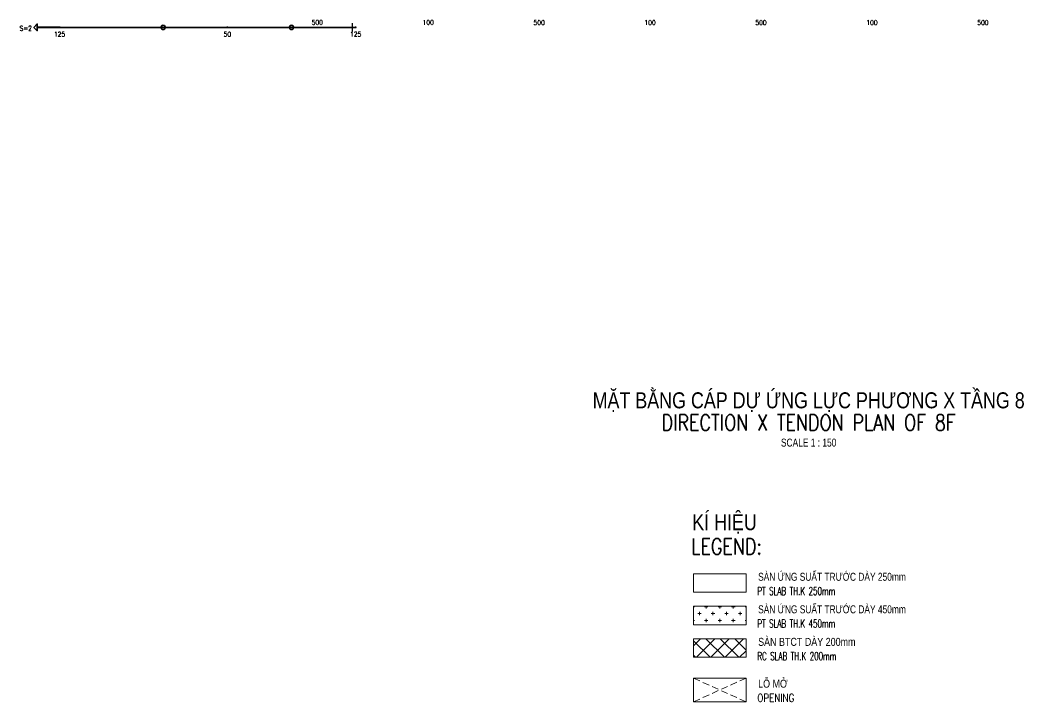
# Model space of a CAD drawing. Header units: millimetres. Extents: x 128150 to 589785, y -24154 to 43820.
# Drawn here: x 378720 to 425773, y -23033 to 8943 of the extents above; entities that cross this region are included whole.
import ezdxf
from ezdxf.enums import TextEntityAlignment as Align

# ---------------------------------------------------------------- set-up
doc = ezdxf.new("R2010")
doc.units = ezdxf.units.MM
doc.linetypes.add('DASHED2', pattern=[9.525, 6.35, -3.175])
doc.layers.add('Current_plane_Column', color=7, linetype='Continuous', true_color=0x4b00ff)
for name, color, linetype, lineweight in [('NDC_S-TENDON', 6, 'Continuous', 35), ('NDC_S_ANNO', 7, 'Continuous', 20), ('NDC_S_ENG TEXT', 2, 'Continuous', 20), ('NDC_S_ENG TITLE', 3, 'Continuous', 20), ('NDC_S_HATCH MATERIAL', 8, 'Continuous', 13), ('NDC_S_OPENING', 9, 'DASHED2', 13), ('NDC_S_SLAB', 2, 'Continuous', 20), ('NDC_S_TEXT SYMBOL', 7, 'Continuous', 20), ('NDC_S_VN TEXT', 7, 'Continuous', 20), ('NDC_S_VN TITLE', 6, 'Continuous', 35)]:
    doc.layers.add(name, color=color, linetype=linetype, lineweight=lineweight)
doc.styles.add('$0$NDC_EN TXT', font='romans.shx', dxfattribs={"width": 0.8})
doc.styles.add('NDC_ANNO', font='', dxfattribs={"width": 0.8})
doc.styles.add('NDC_EN TXT', font='romans.shx', dxfattribs={"width": 0.8})
doc.styles.add('NDC_VIE TXT', font='arial.ttf', dxfattribs={"width": 0.8})
doc.styles.get("Standard").update_dxf_attribs({"font": 'arial.ttf'})
doc.styles.get('NDC_ANNO').set_extended_font_data('Dotum')

# ---------------------------------------------------------------- blocks, each defined once
blk = doc.blocks.new('Drawing name_symbol')
at = {"layer": 'NDC_S_ENG TITLE', "style": 'NDC_EN TXT', "width": 0.8}
blk.add_attdef('SECTDET1', text='', height=5, dxfattribs=at).set_placement((0, 1.01), align=Align.CENTER)
at = {"layer": 'NDC_S_TEXT SYMBOL', "lineweight": 25, "style": 'NDC_ANNO', "width": 0.8}
blk.add_attdef('SSCALE', text='', height=2.5, dxfattribs=at).set_placement((0, -4), align=Align.CENTER)
at = {"layer": 'NDC_S_VN TITLE', "style": 'NDC_VIE TXT', "width": 0.8}
blk.add_attdef('SECTDET2', text='', height=5, dxfattribs=at).set_placement((0, 7.97), align=Align.CENTER)
blk = doc.blocks.new('TDX')
at = {"layer": 'NDC_S-TENDON', "linetype": 'Continuous'}
for points, elevation in [([(-2029, -888), (-3079, -888), (-3079, -738), (-3229, -900), (-3079, -1062), (-3079, -912), (-2029, -912)], 17), ([(2728, -900), (2732, -931), (2747, -959), (2769, -981), (2797, -995), (2828, -1000), (2858, -995), (2886, -981), (2908, -959), (2923, -931), (2928, -900), (2923, -869), (2908, -841), (2886, -819), (2858, -805), (2828, -800), (2797, -805), (2769, -819), (2747, -841), (2732, -869), (2728, -900)], -26), ([(8743, -900), (8747, -931), (8762, -959), (8784, -981), (8812, -995), (8843, -1000), (8873, -995), (8901, -981), (8923, -959), (8938, -931), (8943, -900), (8938, -869), (8923, -841), (8901, -819), (8873, -805), (8843, -800), (8812, -805), (8784, -819), (8762, -841), (8747, -869), (8743, -900)], -26)]:
    blk.add_lwpolyline(points, close=True, dxfattribs=dict(at, elevation=elevation))
for points, elevation in [([(-1989, -900, 20, 20, 0), (-2009, -865, 20, 20, 0), (-2049, -865, 20, 20, 0), (-2069, -900, 20, 20, 0), (-2049, -935, 20, 20, 0), (-2009, -935, 20, 20, 0)], 17), ([(-1989, -900, 20, 20, 0), (-2009, -865, 20, 20, 0), (-2049, -865, 20, 20, 0), (-2069, -900, 20, 20, 0), (-2049, -935, 20, 20, 0), (-2009, -935, 20, 20, 0)], 17), ([(5875, -900, 20, 20, 0), (5855, -865, 20, 20, 0), (5815, -865, 20, 20, 0), (5795, -900, 20, 20, 0), (5815, -935, 20, 20, 0), (5855, -935, 20, 20, 0)], -58), ([(5875, -900, 20, 20, 0), (5855, -865, 20, 20, 0), (5815, -865, 20, 20, 0), (5795, -900, 20, 20, 0), (5815, -935, 20, 20, 0), (5855, -935, 20, 20, 0)], -58), ([(11890, -900, 20, 20, 0), (11870, -865, 20, 20, 0), (11830, -865, 20, 20, 0), (11810, -900, 20, 20, 0), (11830, -935, 20, 20, 0), (11870, -935, 20, 20, 0)], 17), ([(11890, -900, 20, 20, 0), (11870, -865, 20, 20, 0), (11830, -865, 20, 20, 0), (11810, -900, 20, 20, 0), (11830, -935, 20, 20, 0), (11870, -935, 20, 20, 0)], 17)]:
    blk.add_lwpolyline(points, format="xyseb", close=True, dxfattribs=dict(at, elevation=elevation))
at = {"layer": 'NDC_S-TENDON', "linetype": 'Continuous', "elevation": 17}
blk.add_lwpolyline([(11700, -1100, 60, 60, 0), (11700, -700, 60, 60, 0)], format="xyseb", dxfattribs=at)
at = {"layer": 'NDC_S-TENDON', "linetype": 'Continuous'}
blk.add_polyline3d([(-2029, -900, -8828), (622, -900, 14), (1424, -900, 4), (2226, -900, -13), (3128, -900, -32), (4031, -900, -46), (4933, -900, -55), (5835, -900, -58), (6737, -900, -55), (7640, -900, -46), (8542, -900, -32), (9444, -900, -13), (10246, -900, 4), (11048, -900, 14), (11850, -900, 17)], dxfattribs=at)
at = {"layer": 'NDC_S_ANNO', "linetype": 'Continuous', "char_height": 225, "attachment_point": 5, "line_spacing_factor": 0.75}
for s, insert in [('\\FSTANDARD.shx;S=2', (-3617, -943, -8703)), ('\\FSTANDARD.shx;500', (20450, -673, 2900)), ('\\FSTANDARD.shx;100', (25650, -673, 2500)), ('\\FSTANDARD.shx;500', (30850, -673, 2900)), ('\\FSTANDARD.shx;100', (36050, -673, 2500)), ('\\FSTANDARD.shx;125', (-2029, -1220, -8828)), ('\\FSTANDARD.shx;50', (5835, -1220, -58)), ('\\FSTANDARD.shx;125', (11850, -1220, 17))]:
    blk.add_mtext(s, dxfattribs=dict(at, insert=insert))
for s, insert, rotation in [('\\FSTANDARD.shx;500', (10050, -670, 2900), 359.9845), ('\\FSTANDARD.shx;100', (15250, -671, 2500), 359.9845), ('\\FSTANDARD.shx;500', (41250, -673, 2900), 0.0155)]:
    blk.add_mtext(s, dxfattribs=dict(at, insert=insert, rotation=rotation))

msp = doc.modelspace()

# ---------------------------------------------------------------- hatches: boundary and pattern name
at = {"layer": 'NDC_S_HATCH MATERIAL', "ltscale": 100}
h = msp.add_hatch(dxfattribs=at)
h.set_pattern_fill('CROSS', color=256, scale=50)
h.set_pattern_definition([(0, (206332, -10318.45), (317.5, 317.5), [158.75, -476.25]), (90, (206411.37, -10397.83), (-317.5, 317.5), [158.75, -476.25])])
h.paths.add_polyline_path([(410290, -18549), (410290, -19414), (412748, -19414), (412748, -18549)])
h = msp.add_hatch(dxfattribs=at)
h.set_pattern_fill('ANSI37', color=256, scale=150)
h.set_pattern_definition([(45, (214409.82, -16243.96), (-336.7596, 336.7596), []), (135, (214409.82, -16243.96), (-336.7596, -336.7596), [])])
h.paths.add_polyline_path([(410290, -20075), (410290, -20940), (412748, -20940), (412748, -20075)])

# ---------------------------------------------------------------- linework, layer by layer
at = {"layer": 'NDC_S_OPENING', "ltscale": 50}
for p, q in [((410290, -21918), (412748, -23026)), ((410290, -23026), (412748, -21918))]:
    msp.add_line(p, q, dxfattribs=at)
at = {"layer": 'NDC_S_SLAB'}
for points in [[(410290, -17023), (412748, -17023), (412748, -17888), (410290, -17888)], [(410290, -18549), (412748, -18549), (412748, -19414), (410290, -19414)], [(410290, -20075), (412748, -20075), (412748, -20940), (410290, -20940)], [(410290, -21918), (412748, -21918), (412748, -23026), (410290, -23026)]]:
    msp.add_lwpolyline(points, close=True, dxfattribs=at)

# ---------------------------------------------------------------- block references
at = {"layer": 'Current_plane_Column'}
msp.add_blockref('TDX', (382600, 9500), dxfattribs=at)
at = {"layer": 'NDC_S_ANNO', "xscale": 150, "yscale": 150, "zscale": 150}
msp.add_blockref('Drawing name_symbol', (415683, -10459), dxfattribs=at).add_auto_attribs({'SECTDET1': 'DIRECTION X TENDON PLAN OF 8F', 'SECTDET2': 'MẶT BẰNG CÁP DỰ ỨNG LỰC PHƯƠNG X TẦNG 8', 'SSCALE': 'SCALE 1 : 150'})

# ---------------------------------------------------------------- texts
at = {"layer": 'NDC_S_ENG TEXT', "style": '$0$NDC_EN TXT'}
for s, height, width, p in [('LEGEND:', 750, 0.8, (410175, -16119)), ('PT SLAB TH.K 250mm', 375, 0.65, (413277, -18020)), ('PT SLAB TH.K 450mm', 375, 0.65, (413277, -19546)), ('RC SLAB TH.K 200mm', 375, 0.65, (413277, -21072)), ('OPENING', 375, 0.8, (413277, -23033))]:
    msp.add_text(s, height=height, dxfattribs=dict(at, width=width)).set_placement(p)
at = {"layer": 'NDC_S_VN TEXT', "style": 'NDC_VIE TXT', "width": 0.8}
msp.add_text('KÍ HIỆU', height=750, dxfattribs=at).set_placement((410226, -14228), align=Align.TOP_LEFT)
at = {"layer": 'NDC_S_VN TEXT', "style": 'NDC_VIE TXT'}
for s, width, p in [('SÀN ỨNG SUẤT TRƯỚC DÀY 250mm', 0.75, (413315, -17351)), ('SÀN ỨNG SUẤT TRƯỚC DÀY 450mm', 0.75, (413315, -18877)), ('SÀN BTCT DÀY 200mm', 0.8, (413315, -20403)), ('LỖ MỞ', 0.8, (413315, -22364))]:
    msp.add_text(s, height=375, dxfattribs=dict(at, width=width)).set_placement(p)

doc.saveas('drawing.dxf')
